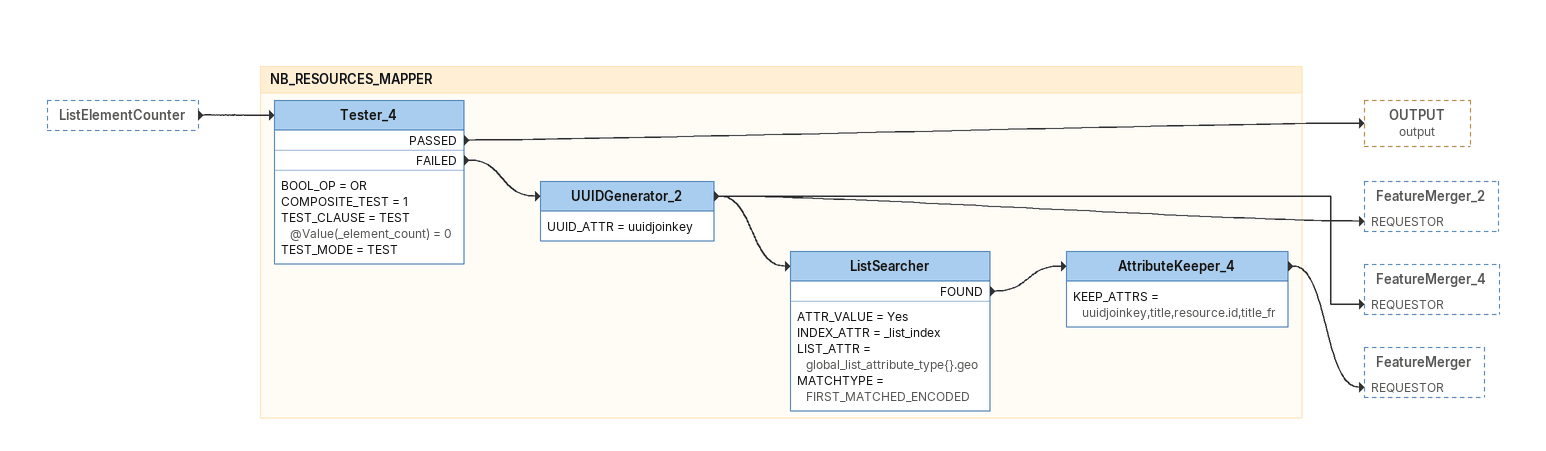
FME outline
ListElementCounter [outside]
    -> Tester_4

Bookmark: NB_RESOURCES_MAPPER
Tester_4
    BOOL_OP = OR
    COMPOSITE_TEST = 1
    TEST_CLAUSE = TEST @Value(_element_count) = 0
    TEST_MODE = TEST
    PASSED -> OUTPUT (output)
    FAILED -> UUIDGenerator_2
UUIDGenerator_2
    UUID_ATTR = uuidjoinkey
    -> FeatureMerger_2 [REQUESTOR]
    -> ListSearcher
    -> FeatureMerger_4 [REQUESTOR]
ListSearcher
    ATTR_VALUE = Yes
    INDEX_ATTR = _list_index
    LIST_ATTR = global_list_attribute_type{}.geo
    MATCHTYPE = FIRST_MATCHED_ENCODED
    FOUND -> AttributeKeeper_4
AttributeKeeper_4
    KEEP_ATTRS = uuidjoinkey,title,resource.id,title_fr
    -> FeatureMerger [REQUESTOR]
